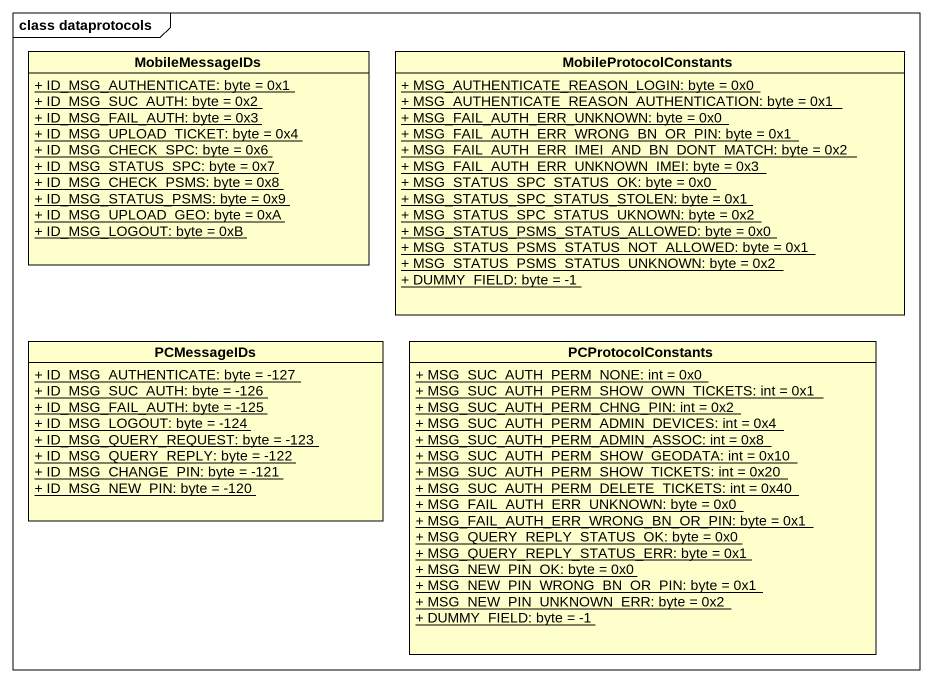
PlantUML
@startuml
mainframe class dataprotocols
hide circle
hide empty members
skinparam classAttributeIconSize 0
class MobileMessageIDs {
  {static} + ID_MSG_AUTHENTICATE: byte = 0x1
  {static} + ID_MSG_SUC_AUTH: byte = 0x2
  {static} + ID_MSG_FAIL_AUTH: byte = 0x3
  {static} + ID_MSG_UPLOAD_TICKET: byte = 0x4
  {static} + ID_MSG_CHECK_SPC: byte = 0x6
  {static} + ID_MSG_STATUS_SPC: byte = 0x7
  {static} + ID_MSG_CHECK_PSMS: byte = 0x8
  {static} + ID_MSG_STATUS_PSMS: byte = 0x9
  {static} + ID_MSG_UPLOAD_GEO: byte = 0xA
  {static} + ID_MSG_LOGOUT: byte = 0xB
}
class MobileProtocolConstants {
  {static} + MSG_AUTHENTICATE_REASON_LOGIN: byte = 0x0
  {static} + MSG_AUTHENTICATE_REASON_AUTHENTICATION: byte = 0x1
  {static} + MSG_FAIL_AUTH_ERR_UNKNOWN: byte = 0x0
  {static} + MSG_FAIL_AUTH_ERR_WRONG_BN_OR_PIN: byte = 0x1
  {static} + MSG_FAIL_AUTH_ERR_IMEI_AND_BN_DONT_MATCH: byte = 0x2
  {static} + MSG_FAIL_AUTH_ERR_UNKNOWN_IMEI: byte = 0x3
  {static} + MSG_STATUS_SPC_STATUS_OK: byte = 0x0
  {static} + MSG_STATUS_SPC_STATUS_STOLEN: byte = 0x1
  {static} + MSG_STATUS_SPC_STATUS_UKNOWN: byte = 0x2
  {static} + MSG_STATUS_PSMS_STATUS_ALLOWED: byte = 0x0
  {static} + MSG_STATUS_PSMS_STATUS_NOT_ALLOWED: byte = 0x1
  {static} + MSG_STATUS_PSMS_STATUS_UNKNOWN: byte = 0x2
  {static} + DUMMY_FIELD: byte = -1
}
class PCMessageIDs {
  {static} + ID_MSG_AUTHENTICATE: byte = -127
  {static} + ID_MSG_SUC_AUTH: byte = -126
  {static} + ID_MSG_FAIL_AUTH: byte = -125
  {static} + ID_MSG_LOGOUT: byte = -124
  {static} + ID_MSG_QUERY_REQUEST: byte = -123
  {static} + ID_MSG_QUERY_REPLY: byte = -122
  {static} + ID_MSG_CHANGE_PIN: byte = -121
  {static} + ID_MSG_NEW_PIN: byte = -120
}
class PCProtocolConstants {
  {static} + MSG_SUC_AUTH_PERM_NONE: int = 0x0
  {static} + MSG_SUC_AUTH_PERM_SHOW_OWN_TICKETS: int = 0x1
  {static} + MSG_SUC_AUTH_PERM_CHNG_PIN: int = 0x2
  {static} + MSG_SUC_AUTH_PERM_ADMIN_DEVICES: int = 0x4
  {static} + MSG_SUC_AUTH_PERM_ADMIN_ASSOC: int = 0x8
  {static} + MSG_SUC_AUTH_PERM_SHOW_GEODATA: int = 0x10
  {static} + MSG_SUC_AUTH_PERM_SHOW_TICKETS: int = 0x20
  {static} + MSG_SUC_AUTH_PERM_DELETE_TICKETS: int = 0x40
  {static} + MSG_FAIL_AUTH_ERR_UNKNOWN: byte = 0x0
  {static} + MSG_FAIL_AUTH_ERR_WRONG_BN_OR_PIN: byte = 0x1
  {static} + MSG_QUERY_REPLY_STATUS_OK: byte = 0x0
  {static} + MSG_QUERY_REPLY_STATUS_ERR: byte = 0x1
  {static} + MSG_NEW_PIN_OK: byte = 0x0
  {static} + MSG_NEW_PIN_WRONG_BN_OR_PIN: byte = 0x1
  {static} + MSG_NEW_PIN_UNKNOWN_ERR: byte = 0x2
  {static} + DUMMY_FIELD: byte = -1
}
@enduml
